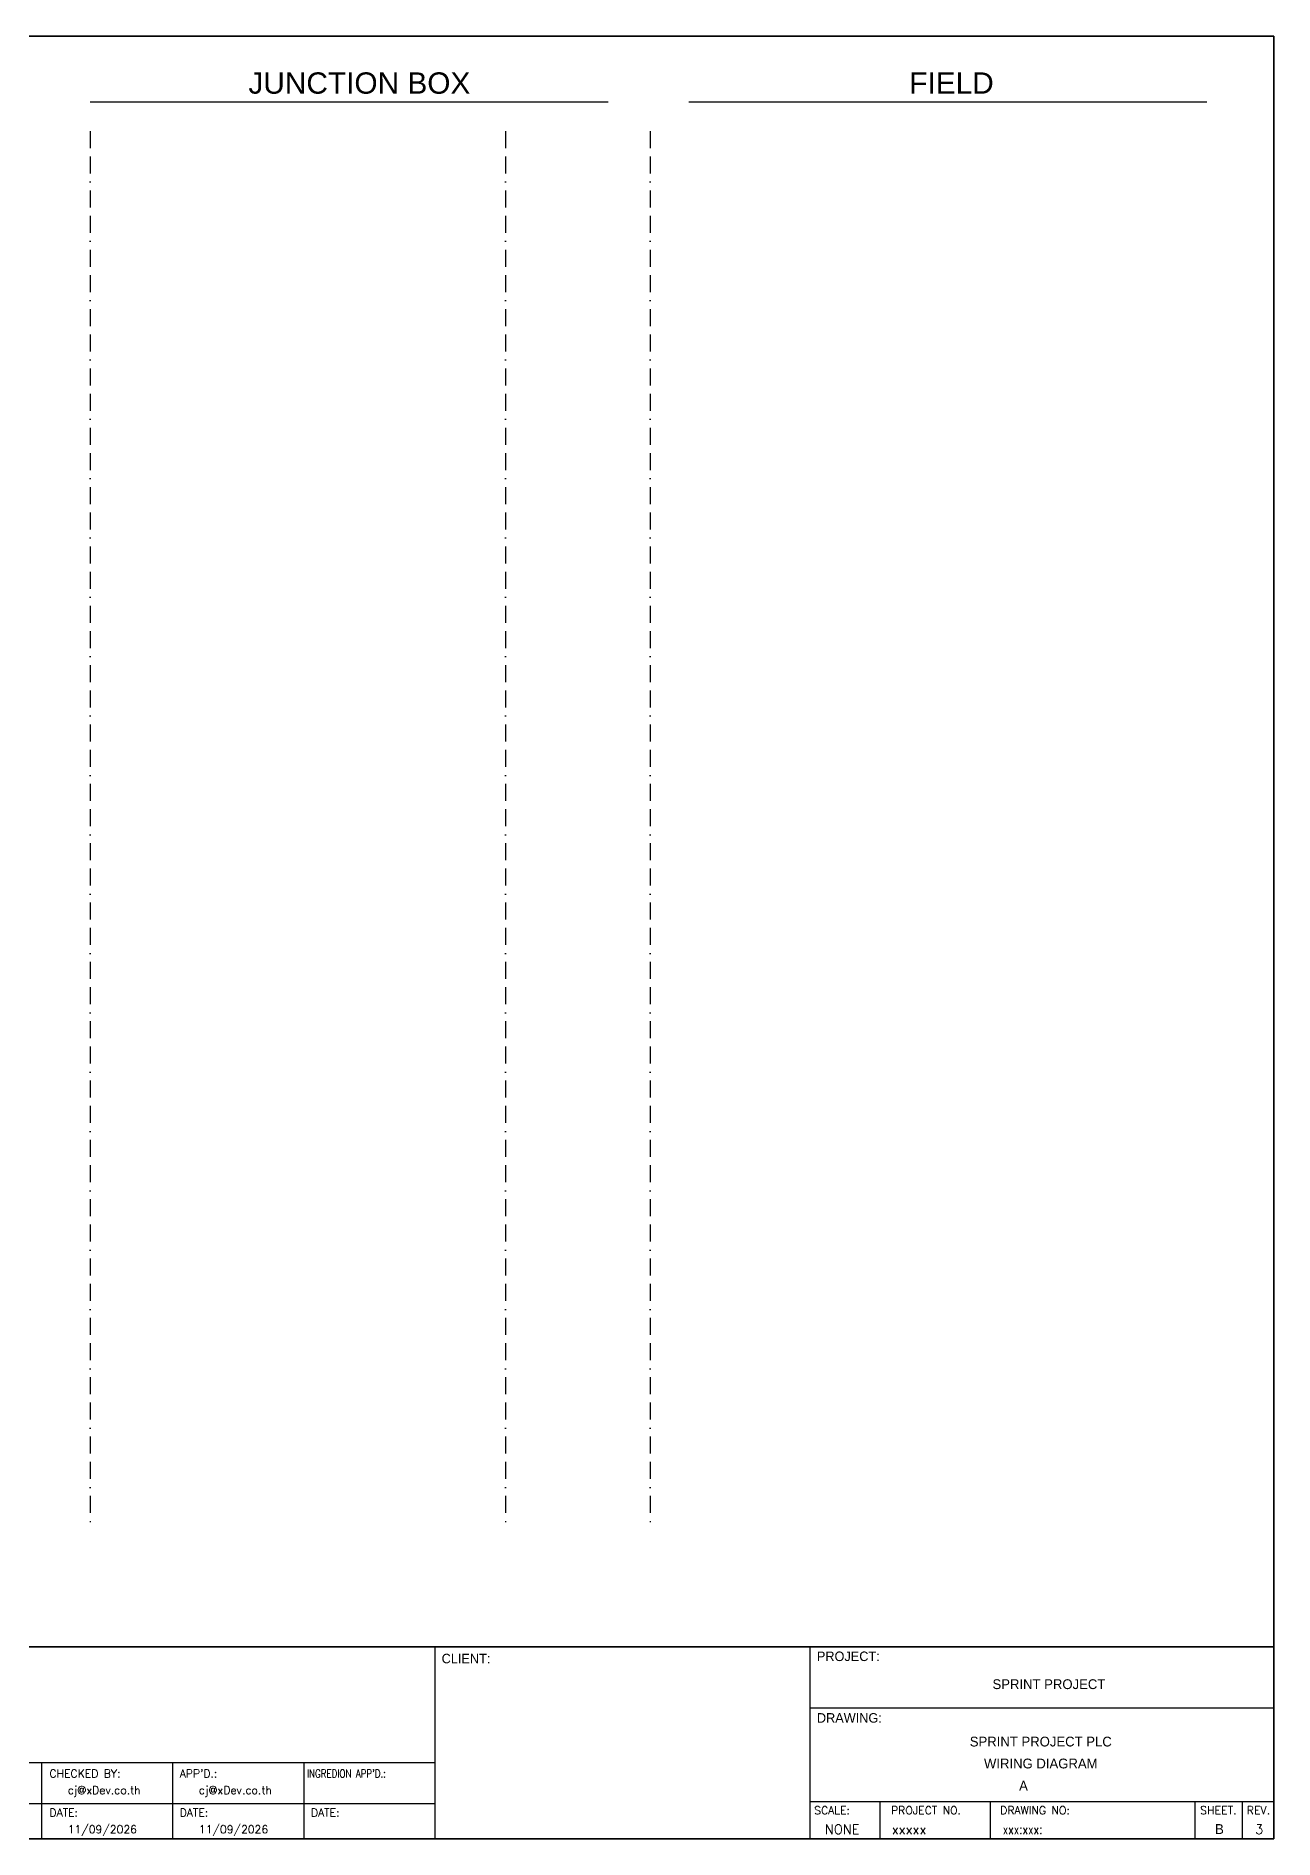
# Model space of a CAD drawing. Header units: millimetres. Extents: x 0 to 62600, y 0 to 14837.
# Drawn here: x 35584 to 37440, y 12017 to 14721 of the extents above; entities that cross this region are included whole.
import ezdxf
from ezdxf.enums import TextEntityAlignment as Align

# ---------------------------------------------------------------- set-up
doc = ezdxf.new("R2010")
doc.units = ezdxf.units.MM
doc.linetypes.add('BORDERX2', pattern=[88.9, 25.4, -12.7, 25.4, -12.7, 0, -12.7])
for name, color, linetype in [('GT_1', 9, 'Continuous'), ('HELPPOINT', 7, 'Continuous'), ('MEMBER', 7, 'Continuous'), ('x01001-FrameArea', 2, 'BORDERX2')]:
    doc.layers.add(name, color=color, linetype=linetype)
doc.styles.add('HTX11', font='O8111901')
doc.styles.add('ROMANS', font='romans.shx', dxfattribs={"width": 0.85, "height": 25})
doc.styles.get("Standard").update_dxf_attribs({"font": 'arial.ttf'})

msp = doc.modelspace()

# ---------------------------------------------------------------- linework, layer by layer
for p, q in [((35664.7, 14622.5), (36441.4, 14622.5)), ((36562.4, 14622.5), (37339.2, 14622.5))]:
    msp.add_line(p, q)
at = {"color": 4}
for p, q in [((36848.7, 12073), (36848.7, 12016.9)), ((37014, 12073), (37014, 12016.9))]:
    msp.add_line(p, q, dxfattribs=at)
at = {"color": 4, "ltscale": 0.5}
for p, q in [((37321.1, 12073), (37321.1, 12016.9)), ((37321.1, 12073), (37321.1, 12016.9)), ((37392.3, 12073), (37392.3, 12016.9)), ((37392.3, 12073), (37392.3, 12016.9))]:
    msp.add_line(p, q, dxfattribs=at)
at = {"layer": 'GT_1', "color": 4}
for p, q in [((36182.2, 12016.9), (36182.2, 12305)), ((36744.5, 12016.9), (36744.5, 12305)), ((36744.5, 12016.9), (36744.5, 12305)), ((36744.5, 12016.9), (36744.5, 12305)), ((36182.2, 12131.2), (35395.2, 12131.2)), ((35592, 12016.9), (35592, 12131.2)), ((35788.7, 12016.9), (35788.7, 12131.2)), ((35985.5, 12016.9), (35985.5, 12131.2)), ((36182.2, 12069.7), (35395.2, 12069.7)), ((36744.5, 12073), (37439.7, 12073))]:
    msp.add_line(p, q, dxfattribs=at)
at = {"layer": 'HELPPOINT', "color": 4, "lineweight": 35}
for p, q in [((33546.4, 14721.1), (37439.7, 14721.1)), ((33546.4, 14721.1), (37439.7, 14721.1)), ((37439.7, 14721.1), (37439.7, 12016.9)), ((37439.7, 14721.1), (37439.7, 12016.9)), ((37439.7, 12016.9), (33546.4, 12016.9)), ((37439.7, 12016.9), (33546.4, 12016.9))]:
    msp.add_line(p, q, dxfattribs=at)
at = {"layer": 'HELPPOINT', "color": 4}
for p, q in [((36744.5, 12213.4), (37439.7, 12213.4)), ((36744.5, 12213.4), (37439.7, 12213.4)), ((36744.5, 12073), (37439.7, 12073))]:
    msp.add_line(p, q, dxfattribs=at)
at = {"layer": 'MEMBER', "color": 4, "lineweight": 35}
msp.add_line((33546.4, 12305), (37439.7, 12305), dxfattribs=at)
msp.add_line((33546.4, 12305), (37439.7, 12305), dxfattribs=at)
at = {"layer": 'MEMBER', "color": 4}
for p, q in [((36744.5, 12213.4), (37439.7, 12213.4)), ((36744.5, 12213.4), (37439.7, 12213.4)), ((36744.5, 12073), (37439.7, 12073)), ((36744.5, 12073), (37439.7, 12073))]:
    msp.add_line(p, q, dxfattribs=at)
at = {"layer": 'x01001-FrameArea'}
for p, q in [((35664.6, 14578.4), (35664.6, 12491.9)), ((36287.7, 14578.4), (36287.7, 12491.9)), ((36504.5, 14578.4), (36504.5, 12491.9))]:
    msp.add_line(p, q, dxfattribs=at)

# ---------------------------------------------------------------- texts
at = {"color": 2}
for s, p in [('JUNCTION BOX', (35902, 14634.6)), ('FIELD', (36892.9, 14634.6))]:
    msp.add_text(s, height=32, dxfattribs=at).set_placement(p)
at = {"color": 4, "ltscale": 100, "style": 'HTX11'}
for s, p in [('SPRINT PROJECT', (37102.3, 12249)), ('SPRINT PROJECT PLC', (37090.1, 12162.9)), ('WIRING DIAGRAM', (37090.1, 12130))]:
    msp.add_text(s, height=14.693, dxfattribs=at).set_placement(p, align=Align.MIDDLE_CENTER)
at = {"style": 'HTX11'}
for tag, text, height, p in [('A', 'A', 14.8, (37064.2, 12096.7)), ('B', 'CHASSIS C1 SLOT 8', 14.821, (37358, 12031.7))]:
    msp.add_attdef(tag, text=text, height=height, dxfattribs=at).set_placement(p, align=Align.MIDDLE_CENTER)
at = {"layer": 'GT_1', "color": 4, "style": 'HTX11'}
for s, p in [('CLIENT:', (36191.7, 12280.3)), ('PROJECT:', (36754.4, 12283.7)), ('DRAWING:', (36754.4, 12191.3))]:
    msp.add_text(s, height=14.25, dxfattribs=at).set_placement(p)
at = {"layer": 'MEMBER', "color": 4, "ltscale": 0.8, "style": 'ROMANS'}
for s, height, p in [('CHECKED BY:', 11.875, (35603.7, 12109)), ("APP'D.:", 11.88, (35798.9, 12109)), ('cj@xDev.co.th', 11.875, (35631, 12084.1)), ('cj@xDev.co.th', 11.875, (35827.7, 12084.1)), ('DATE:', 11.88, (35603.7, 12050.4)), ('DATE:', 11.88, (35798.9, 12050.4)), ('DATE:', 11.88, (35995.7, 12050.4)), ('SCALE:', 11.88, (36750.4, 12053.9)), ('PROJECT NO.', 11.875, (36865.6, 12053.9)), ('DRAWING NO:', 11.875, (37029.3, 12053.9)), ('SHEET.', 12, (37329.1, 12053.9)), ('REV.', 12, (37399, 12053.9)), ('11/09/2026', 11.88, (35631, 12025.4)), ('11/09/2026', 11.88, (35827.7, 12025.4)), ('NONE', 14.23, (36766.4, 12024.2)), ('xxxxx', 14.23, (36866.8, 12024.2))]:
    msp.add_text(s, height=height, dxfattribs=at).set_placement(p)
at = {"layer": 'MEMBER', "color": 4, "ltscale": 0.8, "style": 'ROMANS', "width": 0.8}
for s, height, p in [("INGREDION APP'D.:", 11.875, (35989.7, 12109)), ('xxx:xxx:', 14.23, (37033, 12024.2))]:
    msp.add_text(s, height=height, dxfattribs=at).set_placement(p)
at = {"layer": 'MEMBER', "color": 4, "ltscale": 0.8, "style": 'ROMANS'}
msp.add_text('3', height=14.2, dxfattribs=at).set_placement((37417.6, 12024.2), align=Align.CENTER)

doc.saveas('drawing.dxf')
